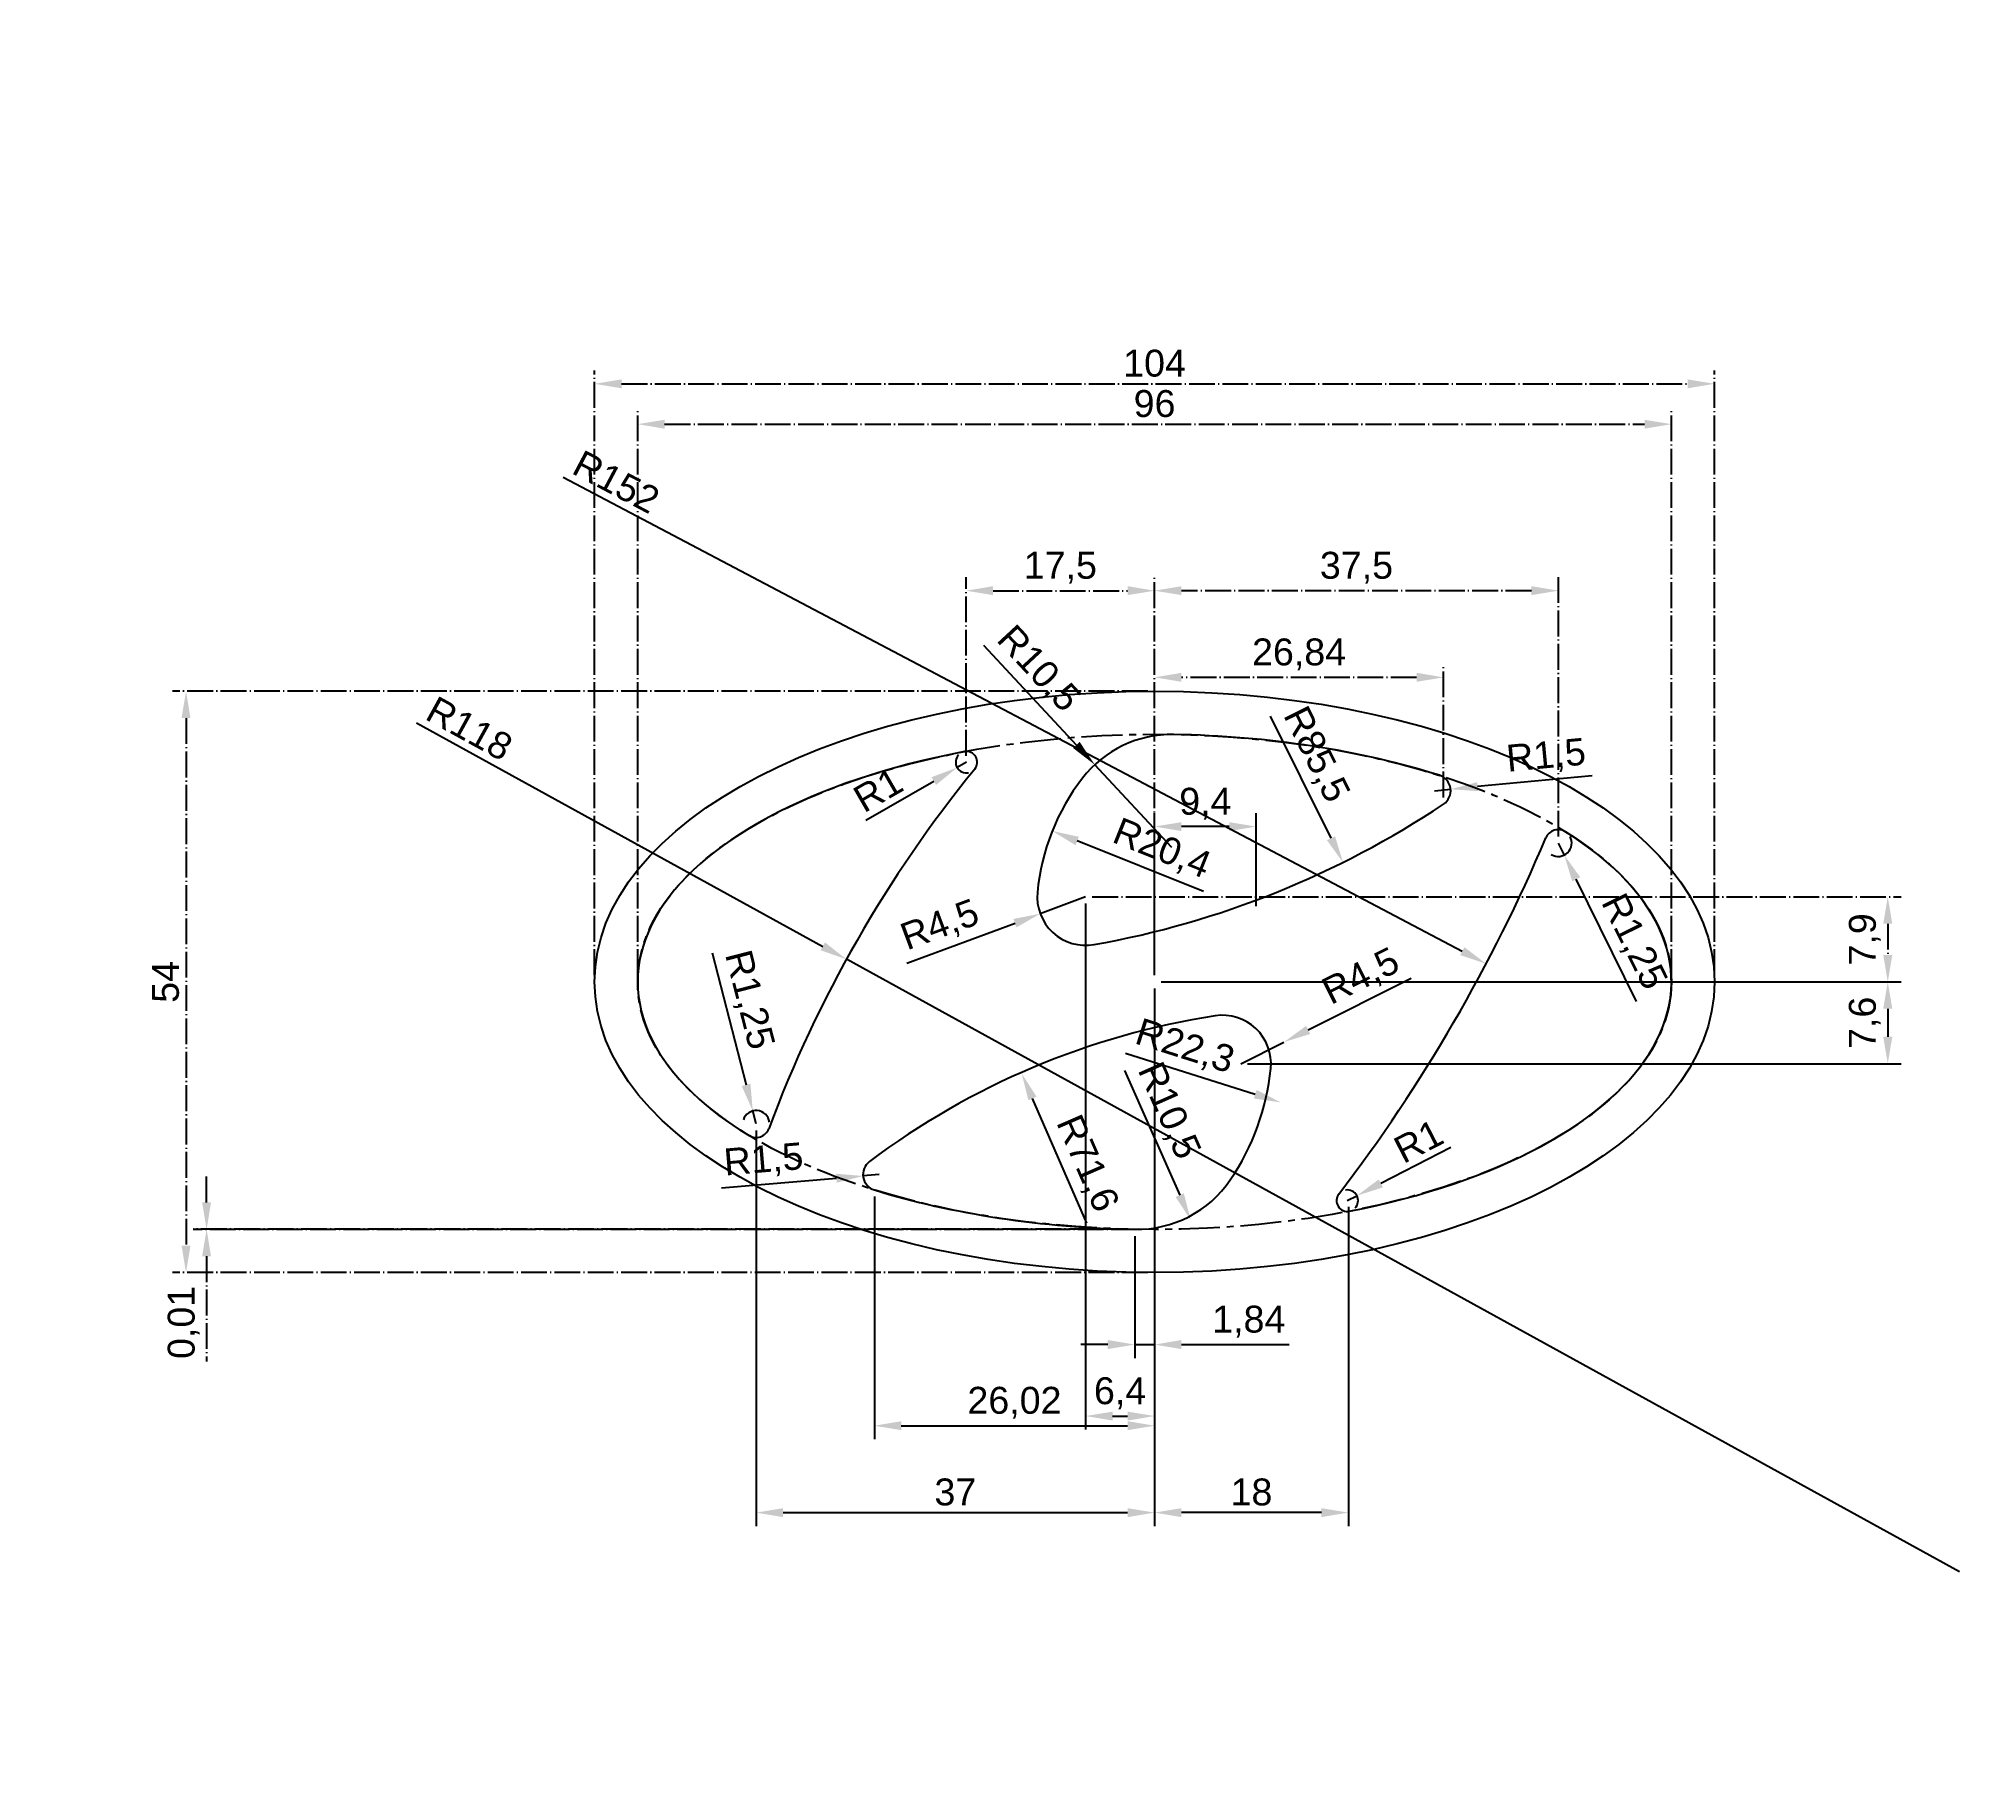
# Model space of a CAD drawing. Header units: millimetres. Extents: x 48 to 227, y 26 to 188.
import ezdxf

# ---------------------------------------------------------------- set-up
doc = ezdxf.new("R2010")
doc.units = ezdxf.units.MM
doc.linetypes.add('ACAD_ISO04W100', pattern=[30, 24, -3, 0, -3])
doc.linetypes.add('CENTER2', pattern=[28.575, 19.05, -3.175, 3.175, -3.175])
doc.layers.add('cary', color=7, linetype='Continuous')
doc.layers.add('mary', color=2, linetype='Continuous')
doc.styles.get("Standard").update_dxf_attribs({"font": 'arial.ttf'})
doc.dimstyles.new('ISO-25', dxfattribs={"dimtxt": 2.5, "dimasz": 2.5, "dimexe": 1.25, "dimexo": 0.625, "dimtad": 1, "dimtxsty": 'Standard', "dimcen": 2.5, "dimadec": 0, "dimazin": 0, "dimtfac": 1, "dimtmove": 0, "dimatfit": 3, "dimfxl": 1, "dimarcsym": 0})

# ---------------------------------------------------------------- blocks, each defined once
blk = doc.blocks.new('*D4')
at = {"layer": 'Defpoints', "color": 0, "linetype": 'ACAD_ISO04W100', "ltscale": 0.1, "transparency": 16777216}
for p in [(204, 155.56), (100, 100), (204, 100)]:
    blk.add_point(p, dxfattribs=at)
at = {"layer": 'mary', "color": 0, "linetype": 'ACAD_ISO04W100', "lineweight": -2, "ltscale": 0.1, "transparency": 16777216}
for p, q in [((100, 100.63), (100, 156.81)), ((102.5, 155.56), (201.5, 155.56)), ((204, 100.63), (204, 156.81))]:
    blk.add_line(p, q, dxfattribs=at)
at = {"layer": 'mary', "color": 0, "linetype": 'ACAD_ISO04W100', "ltscale": 0.1, "transparency": 16777216}
for points in [[(102.5, 155.97), (102.5, 155.14), (100, 155.56)], [(201.5, 155.97), (201.5, 155.14), (204, 155.56)]]:
    blk.add_solid(points, dxfattribs=at)
at = {"layer": 'mary', "color": 0, "linetype": 'ACAD_ISO04W100', "ltscale": 0.1, "transparency": 16777216, "insert": (152, 157.46), "char_height": 2.5, "attachment_point": 5}
blk.add_mtext('104', dxfattribs=at)
blk = doc.blocks.new('*D5')
at = {"layer": 'Defpoints', "color": 0, "linetype": 'ACAD_ISO04W100', "ltscale": 0.1, "transparency": 16777216}
for p in [(200, 151.81), (104, 100), (200, 100)]:
    blk.add_point(p, dxfattribs=at)
at = {"layer": 'mary', "color": 0, "linetype": 'ACAD_ISO04W100', "lineweight": -2, "ltscale": 0.1, "transparency": 16777216}
for p, q in [((104, 100.63), (104, 153.06)), ((106.5, 151.81), (197.5, 151.81)), ((200, 100.63), (200, 153.06))]:
    blk.add_line(p, q, dxfattribs=at)
at = {"layer": 'mary', "color": 0, "linetype": 'ACAD_ISO04W100', "ltscale": 0.1, "transparency": 16777216}
for points in [[(106.5, 152.22), (106.5, 151.39), (104, 151.81)], [(197.5, 152.22), (197.5, 151.39), (200, 151.81)]]:
    blk.add_solid(points, dxfattribs=at)
at = {"layer": 'mary', "color": 0, "linetype": 'ACAD_ISO04W100', "ltscale": 0.1, "transparency": 16777216, "insert": (152, 153.71), "char_height": 2.5, "attachment_point": 5}
blk.add_mtext('96', dxfattribs=at)
blk = doc.blocks.new('*D6')
at = {"layer": 'Defpoints', "color": 0, "linetype": 'ACAD_ISO04W100', "ltscale": 0.1, "transparency": 16777216}
for p in [(152, 127), (62.06, 73), (152, 73)]:
    blk.add_point(p, dxfattribs=at)
at = {"layer": 'mary', "color": 0, "linetype": 'ACAD_ISO04W100', "lineweight": -2, "ltscale": 0.1, "transparency": 16777216}
for p, q in [((151.37, 127), (60.81, 127)), ((62.06, 124.5), (62.06, 75.5)), ((151.37, 73), (60.81, 73))]:
    blk.add_line(p, q, dxfattribs=at)
at = {"layer": 'mary', "color": 0, "linetype": 'ACAD_ISO04W100', "ltscale": 0.1, "transparency": 16777216}
for points in [[(61.64, 124.5), (62.47, 124.5), (62.06, 127)], [(61.64, 75.5), (62.47, 75.5), (62.06, 73)]]:
    blk.add_solid(points, dxfattribs=at)
at = {"layer": 'mary', "color": 0, "linetype": 'ACAD_ISO04W100', "ltscale": 0.1, "transparency": 16777216, "insert": (60.16, 100), "char_height": 2.5, "attachment_point": 5, "rotation": 90}
blk.add_mtext('54', dxfattribs=at)
blk = doc.blocks.new('*D7')
at = {"layer": 'Defpoints', "color": 0, "linetype": 'ACAD_ISO04W100', "ltscale": 0.1, "transparency": 16777216}
for p in [(63.97, 77.01), (150.16, 77.02), (151, 77.01)]:
    blk.add_point(p, dxfattribs=at)
at = {"layer": 'mary', "color": 0, "linetype": 'ACAD_ISO04W100', "lineweight": -2, "ltscale": 0.1, "transparency": 16777216}
for p, q in [((63.97, 79.52), (63.97, 82.02)), ((149.54, 77.02), (62.72, 77.02)), ((150.37, 77.01), (62.72, 77.01)), ((63.97, 77.02), (63.97, 77.01)), ((63.97, 74.51), (63.97, 64.74))]:
    blk.add_line(p, q, dxfattribs=at)
at = {"layer": 'mary', "color": 0, "linetype": 'ACAD_ISO04W100', "ltscale": 0.1, "transparency": 16777216}
for points in [[(63.55, 79.52), (64.38, 79.52), (63.97, 77.02)], [(63.55, 74.51), (64.38, 74.51), (63.97, 77.01)]]:
    blk.add_solid(points, dxfattribs=at)
at = {"layer": 'mary', "color": 0, "linetype": 'ACAD_ISO04W100', "ltscale": 0.1, "transparency": 16777216, "insert": (61.84, 68.37), "char_height": 2.5, "attachment_point": 5, "rotation": 90}
blk.add_mtext('0,01', dxfattribs=at)
blk = doc.blocks.new('*D8')
at = {"layer": 'Defpoints', "color": 0, "linetype": 'ACAD_ISO04W100', "ltscale": 0.1, "transparency": 16777216}
for p in [(152, 136.34), (134.5, 120.39), (152, 100)]:
    blk.add_point(p, dxfattribs=at)
at = {"layer": 'mary', "color": 0, "linetype": 'ACAD_ISO04W100', "lineweight": -2, "ltscale": 0.1, "transparency": 16777216}
for p, q in [((134.5, 121.01), (134.5, 137.59)), ((152, 100.63), (152, 137.59)), ((137, 136.34), (149.5, 136.34))]:
    blk.add_line(p, q, dxfattribs=at)
at = {"layer": 'mary', "color": 0, "linetype": 'ACAD_ISO04W100', "ltscale": 0.1, "transparency": 16777216}
for points in [[(137, 136.76), (137, 135.93), (134.5, 136.34)], [(149.5, 136.76), (149.5, 135.93), (152, 136.34)]]:
    blk.add_solid(points, dxfattribs=at)
at = {"layer": 'mary', "color": 0, "linetype": 'ACAD_ISO04W100', "ltscale": 0.1, "transparency": 16777216, "insert": (143.25, 138.47), "char_height": 2.5, "attachment_point": 5}
blk.add_mtext('17,5', dxfattribs=at)
blk = doc.blocks.new('*D9')
at = {"layer": 'Defpoints', "color": 0, "linetype": 'ACAD_ISO04W100', "ltscale": 0.1, "transparency": 16777216}
for p in [(152, 136.34), (189.5, 112.87), (152, 100)]:
    blk.add_point(p, dxfattribs=at)
at = {"layer": 'mary', "color": 0, "linetype": 'ACAD_ISO04W100', "lineweight": -2, "ltscale": 0.1, "transparency": 16777216}
for p, q in [((152, 100.63), (152, 137.59)), ((189.5, 113.5), (189.5, 137.59)), ((187, 136.34), (154.5, 136.34))]:
    blk.add_line(p, q, dxfattribs=at)
at = {"layer": 'mary', "color": 0, "linetype": 'ACAD_ISO04W100', "ltscale": 0.1, "transparency": 16777216}
for points in [[(154.5, 136.76), (154.5, 135.93), (152, 136.34)], [(187, 136.76), (187, 135.93), (189.5, 136.34)]]:
    blk.add_solid(points, dxfattribs=at)
at = {"layer": 'mary', "color": 0, "linetype": 'ACAD_ISO04W100', "ltscale": 0.1, "transparency": 16777216, "insert": (170.75, 138.47), "char_height": 2.5, "attachment_point": 5}
blk.add_mtext('37,5', dxfattribs=at)
blk = doc.blocks.new('*D10')
at = {"layer": 'Defpoints', "color": 0, "linetype": 'ACAD_ISO04W100', "ltscale": 0.1, "transparency": 16777216}
for p in [(152, 128.29), (178.84, 116.51), (152, 100)]:
    blk.add_point(p, dxfattribs=at)
at = {"layer": 'mary', "color": 0, "linetype": 'ACAD_ISO04W100', "lineweight": -2, "ltscale": 0.1, "transparency": 16777216}
for p, q in [((152, 100.63), (152, 129.54)), ((178.84, 117.14), (178.84, 129.54)), ((176.34, 128.29), (154.5, 128.29))]:
    blk.add_line(p, q, dxfattribs=at)
at = {"layer": 'mary', "color": 0, "linetype": 'ACAD_ISO04W100', "ltscale": 0.1, "transparency": 16777216}
for points in [[(154.5, 128.71), (154.5, 127.88), (152, 128.29)], [(176.34, 128.71), (176.34, 127.88), (178.84, 128.29)]]:
    blk.add_solid(points, dxfattribs=at)
at = {"layer": 'mary', "color": 0, "linetype": 'ACAD_ISO04W100', "ltscale": 0.1, "transparency": 16777216, "insert": (165.42, 130.42), "char_height": 2.5, "attachment_point": 5}
blk.add_mtext('26,84', dxfattribs=at)
blk = doc.blocks.new('*D11')
at = {"layer": 'Defpoints', "color": 0, "linetype": 'ACAD_ISO04W100', "ltscale": 0.1, "transparency": 16777216}
for p in [(145.6, 107.9), (152, 100), (220.09, 100)]:
    blk.add_point(p, dxfattribs=at)
at = {"layer": 'mary', "color": 0, "linetype": 'ACAD_ISO04W100', "lineweight": -2, "ltscale": 0.1, "transparency": 16777216}
for p, q in [((146.22, 107.9), (221.34, 107.9)), ((220.09, 105.4), (220.09, 102.5)), ((152.62, 100), (221.34, 100))]:
    blk.add_line(p, q, dxfattribs=at)
at = {"layer": 'mary', "color": 0, "linetype": 'ACAD_ISO04W100', "ltscale": 0.1, "transparency": 16777216}
for points in [[(219.67, 105.4), (220.51, 105.4), (220.09, 107.9)], [(219.67, 102.5), (220.51, 102.5), (220.09, 100)]]:
    blk.add_solid(points, dxfattribs=at)
at = {"layer": 'mary', "color": 0, "linetype": 'ACAD_ISO04W100', "ltscale": 0.1, "transparency": 16777216, "insert": (217.96, 103.95), "char_height": 2.5, "attachment_point": 5, "rotation": 90}
blk.add_mtext('7,9', dxfattribs=at)
blk = doc.blocks.new('*D12')
at = {"layer": 'Defpoints', "color": 0, "ltscale": 0.1, "transparency": 16777216}
for p in [(152, 114.43), (161.43, 106.43), (152, 100)]:
    blk.add_point(p, dxfattribs=at)
at = {"layer": 'mary', "color": 0, "lineweight": -2, "ltscale": 0.1, "transparency": 16777216}
for p, q in [((152, 100.63), (152, 115.68)), ((158.93, 114.43), (154.5, 114.43)), ((161.43, 107.05), (161.43, 115.68))]:
    blk.add_line(p, q, dxfattribs=at)
at = {"layer": 'mary', "color": 0, "ltscale": 0.1, "transparency": 16777216}
for points in [[(154.5, 114.84), (154.5, 114.01), (152, 114.43)], [(158.93, 114.84), (158.93, 114.01), (161.43, 114.43)]]:
    blk.add_solid(points, dxfattribs=at)
at = {"layer": 'mary', "color": 0, "ltscale": 0.1, "transparency": 16777216, "insert": (156.72, 116.55), "char_height": 2.5, "attachment_point": 5}
blk.add_mtext('9,4', dxfattribs=at)
blk = doc.blocks.new('*D13')
at = {"layer": 'Defpoints', "color": 0, "ltscale": 0.1, "transparency": 16777216}
for p in [(152, 100), (160, 92.4), (220.09, 92.4)]:
    blk.add_point(p, dxfattribs=at)
at = {"layer": 'mary', "color": 0, "lineweight": -2, "ltscale": 0.1, "transparency": 16777216}
for p, q in [((152.62, 100), (221.34, 100)), ((220.09, 97.5), (220.09, 94.9)), ((160.62, 92.4), (221.34, 92.4))]:
    blk.add_line(p, q, dxfattribs=at)
at = {"layer": 'mary', "color": 0, "ltscale": 0.1, "transparency": 16777216}
for points in [[(219.67, 97.5), (220.51, 97.5), (220.09, 100)], [(219.67, 94.9), (220.51, 94.9), (220.09, 92.4)]]:
    blk.add_solid(points, dxfattribs=at)
at = {"layer": 'mary', "color": 0, "ltscale": 0.1, "transparency": 16777216, "insert": (217.96, 96.2), "char_height": 2.5, "attachment_point": 5, "rotation": 90}
blk.add_mtext('7,6', dxfattribs=at)
blk = doc.blocks.new('*D14')
at = {"layer": 'Defpoints', "color": 0, "ltscale": 0.1, "transparency": 16777216}
for p in [(145.6, 107.9), (152, 100), (152, 59.67)]:
    blk.add_point(p, dxfattribs=at)
at = {"layer": 'mary', "color": 0, "lineweight": -2, "ltscale": 0.1, "transparency": 16777216}
for p, q in [((145.6, 107.28), (145.6, 58.42)), ((152, 99.38), (152, 58.42)), ((148.1, 59.67), (149.5, 59.67))]:
    blk.add_line(p, q, dxfattribs=at)
at = {"layer": 'mary', "color": 0, "ltscale": 0.1, "transparency": 16777216}
for points in [[(148.1, 60.08), (148.1, 59.25), (145.6, 59.67)], [(149.5, 60.08), (149.5, 59.25), (152, 59.67)]]:
    blk.add_solid(points, dxfattribs=at)
at = {"layer": 'mary', "color": 0, "ltscale": 0.1, "transparency": 16777216, "insert": (148.8, 61.79), "char_height": 2.5, "attachment_point": 5}
blk.add_mtext('6,4', dxfattribs=at)
blk = doc.blocks.new('*D15')
at = {"layer": 'Defpoints', "color": 0, "ltscale": 0.1, "transparency": 16777216}
for p in [(152, 100), (115, 86.8), (152, 50.7)]:
    blk.add_point(p, dxfattribs=at)
at = {"layer": 'mary', "color": 0, "lineweight": -2, "ltscale": 0.1, "transparency": 16777216}
for p, q in [((152, 99.38), (152, 49.45)), ((115, 86.18), (115, 49.45)), ((117.5, 50.7), (149.5, 50.7))]:
    blk.add_line(p, q, dxfattribs=at)
at = {"layer": 'mary', "color": 0, "ltscale": 0.1, "transparency": 16777216}
for points in [[(117.5, 51.11), (117.5, 50.28), (115, 50.7)], [(149.5, 51.11), (149.5, 50.28), (152, 50.7)]]:
    blk.add_solid(points, dxfattribs=at)
at = {"layer": 'mary', "color": 0, "ltscale": 0.1, "transparency": 16777216, "insert": (133.5, 52.6), "char_height": 2.5, "attachment_point": 5}
blk.add_mtext('37', dxfattribs=at)
blk = doc.blocks.new('*D16')
at = {"layer": 'Defpoints', "color": 0, "ltscale": 0.1, "transparency": 16777216}
for p in [(152, 100), (125.98, 80.67), (152, 58.77)]:
    blk.add_point(p, dxfattribs=at)
at = {"layer": 'mary', "color": 0, "lineweight": -2, "ltscale": 0.1, "transparency": 16777216}
for p, q in [((152, 99.38), (152, 57.52)), ((125.98, 80.05), (125.98, 57.52)), ((128.48, 58.77), (149.5, 58.77))]:
    blk.add_line(p, q, dxfattribs=at)
at = {"layer": 'mary', "color": 0, "ltscale": 0.1, "transparency": 16777216}
for points in [[(128.48, 59.19), (128.48, 58.36), (125.98, 58.77)], [(149.5, 59.19), (149.5, 58.36), (152, 58.77)]]:
    blk.add_solid(points, dxfattribs=at)
at = {"layer": 'mary', "color": 0, "ltscale": 0.1, "transparency": 16777216, "insert": (138.99, 60.9), "char_height": 2.5, "attachment_point": 5}
blk.add_mtext('26,02', dxfattribs=at)
blk = doc.blocks.new('*D17')
at = {"layer": 'Defpoints', "color": 0, "ltscale": 0.1, "transparency": 16777216}
for p in [(152, 100), (150.16, 77.02), (152, 66.31)]:
    blk.add_point(p, dxfattribs=at)
at = {"layer": 'mary', "color": 0, "lineweight": -2, "ltscale": 0.1, "transparency": 16777216}
for p, q in [((152, 99.38), (152, 65.06)), ((150.16, 76.39), (150.16, 65.06)), ((147.66, 66.31), (145.16, 66.31)), ((150.16, 66.31), (152, 66.31)), ((154.5, 66.31), (164.5, 66.31))]:
    blk.add_line(p, q, dxfattribs=at)
at = {"layer": 'mary', "color": 0, "ltscale": 0.1, "transparency": 16777216}
for points in [[(147.66, 66.73), (147.66, 65.89), (150.16, 66.31)], [(154.5, 66.73), (154.5, 65.89), (152, 66.31)]]:
    blk.add_solid(points, dxfattribs=at)
at = {"layer": 'mary', "color": 0, "ltscale": 0.1, "transparency": 16777216, "insert": (160.75, 68.44), "char_height": 2.5, "attachment_point": 5}
blk.add_mtext('1,84', dxfattribs=at)
blk = doc.blocks.new('*D18')
at = {"layer": 'Defpoints', "color": 0, "ltscale": 0.1, "transparency": 16777216}
for p in [(152, 100), (170, 79.74), (152, 50.7)]:
    blk.add_point(p, dxfattribs=at)
at = {"layer": 'mary', "color": 0, "lineweight": -2, "ltscale": 0.1, "transparency": 16777216}
for p, q in [((152, 99.38), (152, 49.45)), ((170, 79.11), (170, 49.45)), ((167.5, 50.7), (154.5, 50.7))]:
    blk.add_line(p, q, dxfattribs=at)
at = {"layer": 'mary', "color": 0, "ltscale": 0.1, "transparency": 16777216}
for points in [[(154.5, 51.11), (154.5, 50.28), (152, 50.7)], [(167.5, 51.11), (167.5, 50.28), (170, 50.7)]]:
    blk.add_solid(points, dxfattribs=at)
at = {"layer": 'mary', "color": 0, "ltscale": 0.1, "transparency": 16777216, "insert": (161, 52.6), "char_height": 2.5, "attachment_point": 5}
blk.add_mtext('18', dxfattribs=at)
blk = doc.blocks.new('*D19')
at = {"layer": 'Defpoints', "color": 0, "ltscale": 0.1, "transparency": 16777216}
for p in [(48.35, 172.6), (182.79, 101.68)]:
    blk.add_point(p, dxfattribs=at)
at = {"layer": 'mary', "color": 0, "lineweight": -2, "ltscale": 0.1, "transparency": 16777216}
blk.add_line((97.08, 146.89), (180.58, 102.85), dxfattribs=at)
at = {"layer": 'mary', "color": 0, "ltscale": 0.1, "transparency": 16777216}
blk.add_solid([(180.78, 103.22), (180.39, 102.48), (182.79, 101.68)], dxfattribs=at)
at = {"layer": 'mary', "color": 0, "ltscale": 0.1, "transparency": 16777216, "insert": (102.01, 146.44), "char_height": 2.5, "attachment_point": 5, "rotation": 332.1899}
blk.add_mtext('R152', dxfattribs=at)
blk = doc.blocks.new('*D20')
at = {"layer": 'Defpoints', "color": 0, "ltscale": 0.1, "transparency": 16777216}
for p in [(123.38, 102.1), (226.76, 45.2)]:
    blk.add_point(p, dxfattribs=at)
at = {"layer": 'mary', "color": 0, "lineweight": -2, "ltscale": 0.1, "transparency": 16777216}
for p, q in [((83.45, 124.07), (121.19, 103.3)), ((226.76, 45.2), (123.38, 102.1))]:
    blk.add_line(p, q, dxfattribs=at)
at = {"layer": 'mary', "color": 0, "ltscale": 0.1, "transparency": 16777216}
blk.add_solid([(121.39, 103.67), (120.99, 102.94), (123.38, 102.1)], dxfattribs=at)
at = {"layer": 'mary', "color": 0, "ltscale": 0.1, "transparency": 16777216, "insert": (88.38, 123.53), "char_height": 2.5, "attachment_point": 5, "rotation": 331.1724}
blk.add_mtext('R118', dxfattribs=at)
blk = doc.blocks.new('*D21')
at = {"layer": 'Defpoints', "color": 0, "ltscale": 0.1, "transparency": 16777216}
for p in [(189.49, 112.9), (190.05, 111.77)]:
    blk.add_point(p, dxfattribs=at)
at = {"layer": 'mary', "color": 0, "lineweight": -2, "ltscale": 0.1, "transparency": 16777216}
for p, q in [((189.49, 112.9), (190.05, 111.77)), ((196.76, 98.19), (191.15, 109.53))]:
    blk.add_line(p, q, dxfattribs=at)
blk.add_arc((189.49, 112.9), 1.25, 238.981, 29.2292, dxfattribs=at)
at = {"layer": 'mary', "color": 0, "ltscale": 0.1, "transparency": 16777216}
blk.add_solid([(191.53, 109.72), (190.78, 109.35), (190.05, 111.77)], dxfattribs=at)
at = {"layer": 'mary', "color": 0, "ltscale": 0.1, "transparency": 16777216, "insert": (196.41, 103.68), "char_height": 2.5, "attachment_point": 5, "rotation": 296.2767}
blk.add_mtext('R1,25', dxfattribs=at)
blk = doc.blocks.new('*D22')
at = {"layer": 'Defpoints', "color": 0, "ltscale": 0.1, "transparency": 16777216}
for p in [(169.9, 79.68), (170.79, 80.14)]:
    blk.add_point(p, dxfattribs=at)
at = {"layer": 'mary', "color": 0, "lineweight": -2, "ltscale": 0.1, "transparency": 16777216}
for p, q in [((179.5, 84.63), (173.01, 81.28)), ((169.9, 79.68), (170.79, 80.14))]:
    blk.add_line(p, q, dxfattribs=at)
blk.add_arc((169.9, 79.68), 1, 316.845, 98.8976, dxfattribs=at)
at = {"layer": 'mary', "color": 0, "ltscale": 0.1, "transparency": 16777216}
blk.add_solid([(172.82, 81.65), (173.2, 80.91), (170.79, 80.14)], dxfattribs=at)
at = {"layer": 'mary', "color": 0, "ltscale": 0.1, "transparency": 16777216, "insert": (176.51, 85.2), "char_height": 2.5, "attachment_point": 5, "rotation": 27.2778}
blk.add_mtext('R1', dxfattribs=at)
blk = doc.blocks.new('*D23')
at = {"layer": 'Defpoints', "color": 0, "ltscale": 0.1, "transparency": 16777216}
for p in [(114.69, 88.01), (115, 86.8)]:
    blk.add_point(p, dxfattribs=at)
at = {"layer": 'mary', "color": 0, "lineweight": -2, "ltscale": 0.1, "transparency": 16777216}
for p, q in [((110.92, 102.69), (114.07, 90.43)), ((115, 86.8), (114.69, 88.01))]:
    blk.add_line(p, q, dxfattribs=at)
blk.add_arc((115, 86.8), 1.25, 8.2456, 161.73, dxfattribs=at)
at = {"layer": 'mary', "color": 0, "ltscale": 0.1, "transparency": 16777216}
blk.add_solid([(114.47, 90.54), (113.66, 90.33), (114.69, 88.01)], dxfattribs=at)
at = {"layer": 'mary', "color": 0, "ltscale": 0.1, "transparency": 16777216, "insert": (114.24, 98.3), "char_height": 2.5, "attachment_point": 5, "rotation": 284.4054}
blk.add_mtext('R1,25', dxfattribs=at)
blk = doc.blocks.new('*D24')
at = {"layer": 'Defpoints', "color": 0, "ltscale": 0.1, "transparency": 16777216}
for p in [(133.67, 119.91), (134.53, 120.41)]:
    blk.add_point(p, dxfattribs=at)
at = {"layer": 'mary', "color": 0, "lineweight": -2, "ltscale": 0.1, "transparency": 16777216}
for p, q in [((134.53, 120.41), (133.67, 119.91)), ((125.18, 115.01), (131.5, 118.66))]:
    blk.add_line(p, q, dxfattribs=at)
blk.add_arc((134.53, 120.41), 1, 136.5395, 281.612, dxfattribs=at)
at = {"layer": 'mary', "color": 0, "ltscale": 0.1, "transparency": 16777216}
blk.add_solid([(131.29, 119.02), (131.71, 118.3), (133.67, 119.91)], dxfattribs=at)
at = {"layer": 'mary', "color": 0, "ltscale": 0.1, "transparency": 16777216, "insert": (126.32, 117.84), "char_height": 2.5, "attachment_point": 5, "rotation": 29.9923}
blk.add_mtext('R1', dxfattribs=at)
blk = doc.blocks.new('*D25')
at = {"layer": 'Defpoints', "color": 0, "ltscale": 0.1, "transparency": 16777216}
for p in [(178.01, 117.76), (179.5, 117.9)]:
    blk.add_point(p, dxfattribs=at)
at = {"layer": 'mary', "color": 0, "lineweight": -2, "ltscale": 0.1, "transparency": 16777216}
for p, q in [((178.01, 117.76), (179.5, 117.9)), ((192.65, 119.14), (181.99, 118.14))]:
    blk.add_line(p, q, dxfattribs=at)
at = {"layer": 'mary', "color": 0, "ltscale": 0.1, "transparency": 16777216}
blk.add_solid([(181.95, 118.55), (182.03, 117.72), (179.5, 117.9)], dxfattribs=at)
at = {"layer": 'mary', "color": 0, "ltscale": 0.1, "transparency": 16777216, "insert": (188.37, 120.87), "char_height": 2.5, "attachment_point": 5, "rotation": 5.3736}
blk.add_mtext('R1,5', dxfattribs=at)
blk = doc.blocks.new('*D26')
at = {"layer": 'Defpoints', "color": 0, "ltscale": 0.1, "transparency": 16777216}
for p in [(126.44, 82.1), (124.95, 81.97)]:
    blk.add_point(p, dxfattribs=at)
at = {"layer": 'mary', "color": 0, "lineweight": -2, "ltscale": 0.1, "transparency": 16777216}
for p, q in [((126.44, 82.1), (124.95, 81.97)), ((111.78, 80.87), (122.46, 81.76))]:
    blk.add_line(p, q, dxfattribs=at)
at = {"layer": 'mary', "color": 0, "ltscale": 0.1, "transparency": 16777216}
blk.add_solid([(122.42, 82.18), (122.49, 81.35), (124.95, 81.97)], dxfattribs=at)
at = {"layer": 'mary', "color": 0, "ltscale": 0.1, "transparency": 16777216, "insert": (115.7, 83.33), "char_height": 2.5, "attachment_point": 5, "rotation": 4.7975}
blk.add_mtext('R1,5', dxfattribs=at)
blk = doc.blocks.new('*D27')
at = {"layer": 'Defpoints', "color": 0, "ltscale": 0.1, "transparency": 16777216}
for p in [(164.02, 94.41), (160, 92.4)]:
    blk.add_point(p, dxfattribs=at)
at = {"layer": 'mary', "color": 0, "lineweight": -2, "ltscale": 0.1, "transparency": 16777216}
for p, q in [((175.84, 100.33), (166.26, 95.53)), ((160, 92.4), (164.02, 94.41))]:
    blk.add_line(p, q, dxfattribs=at)
at = {"layer": 'mary', "color": 0, "ltscale": 0.1, "transparency": 16777216}
blk.add_solid([(166.07, 95.91), (166.45, 95.16), (164.02, 94.41)], dxfattribs=at)
at = {"layer": 'mary', "color": 0, "ltscale": 0.1, "transparency": 16777216, "insert": (171.22, 100.39), "char_height": 2.5, "attachment_point": 5, "rotation": 26.5869}
blk.add_mtext('R4,5', dxfattribs=at)
blk = doc.blocks.new('*D28')
at = {"layer": 'Defpoints', "color": 0, "ltscale": 0.1, "transparency": 16777216}
for p in [(145.6, 107.9), (141.38, 106.33)]:
    blk.add_point(p, dxfattribs=at)
at = {"layer": 'mary', "color": 0, "lineweight": -2, "ltscale": 0.1, "transparency": 16777216}
for p, q in [((145.6, 107.9), (141.38, 106.33)), ((129, 101.73), (139.04, 105.46))]:
    blk.add_line(p, q, dxfattribs=at)
at = {"layer": 'mary', "color": 0, "ltscale": 0.1, "transparency": 16777216}
blk.add_solid([(138.89, 105.85), (139.18, 105.07), (141.38, 106.33)], dxfattribs=at)
at = {"layer": 'mary', "color": 0, "ltscale": 0.1, "transparency": 16777216, "insert": (132.11, 105.15), "char_height": 2.5, "attachment_point": 5, "rotation": 20.3764}
blk.add_mtext('R4,5', dxfattribs=at)
blk = doc.blocks.new('*D29')
at = {"layer": 'Defpoints', "color": 0, "ltscale": 0.1, "transparency": 16777216}
for p in [(142.5, 114.02), (161.43, 106.43)]:
    blk.add_point(p, dxfattribs=at)
at = {"layer": 'mary', "color": 0, "lineweight": -2, "ltscale": 0.1, "transparency": 16777216}
blk.add_line((156.54, 108.39), (144.82, 113.09), dxfattribs=at)
at = {"layer": 'mary', "color": 0, "ltscale": 0.1, "transparency": 16777216}
blk.add_solid([(144.97, 113.48), (144.66, 112.7), (142.5, 114.02)], dxfattribs=at)
at = {"layer": 'mary', "color": 0, "ltscale": 0.1, "transparency": 16777216, "insert": (152.63, 112.25), "char_height": 2.5, "attachment_point": 5, "rotation": 338.1529}
blk.add_mtext('R20,4', dxfattribs=at)
blk = doc.blocks.new('*D30')
at = {"layer": 'Defpoints', "color": 0, "ltscale": 0.1, "transparency": 16777216}
for p in [(146.45, 120.17), (153.6, 112.49)]:
    blk.add_point(p, dxfattribs=at)
at = {"layer": 'mary', "color": 0, "lineweight": -2, "ltscale": 0.1, "transparency": 16777216}
for p, q in [((136.13, 131.27), (144.75, 122)), ((153.6, 112.49), (146.45, 120.17))]:
    blk.add_line(p, q, dxfattribs=at)
at = {"layer": 'mary', "color": 0, "ltscale": 0.1, "transparency": 16777216}
blk.add_solid([(145.05, 122.29), (144.44, 121.72), (146.45, 120.17)], dxfattribs=at)
at = {"layer": 'mary', "color": 0, "ltscale": 0.1, "transparency": 16777216, "insert": (141.14, 129), "char_height": 2.5, "attachment_point": 5, "rotation": 312.9277}
blk.add_mtext('R10,5', dxfattribs=at)
blk = doc.blocks.new('*D31')
at = {"layer": 'Defpoints', "color": 0, "ltscale": 0.1, "transparency": 16777216}
for p in [(131.4, 187.65), (169.5, 111.1)]:
    blk.add_point(p, dxfattribs=at)
at = {"layer": 'mary', "color": 0, "lineweight": -2, "ltscale": 0.1, "transparency": 16777216}
blk.add_line((162.74, 124.67), (168.38, 113.34), dxfattribs=at)
at = {"layer": 'mary', "color": 0, "ltscale": 0.1, "transparency": 16777216}
blk.add_solid([(168.76, 113.53), (168.01, 113.16), (169.5, 111.1)], dxfattribs=at)
at = {"layer": 'mary', "color": 0, "ltscale": 0.1, "transparency": 16777216, "insert": (166.91, 121.07), "char_height": 2.5, "attachment_point": 5, "rotation": 296.4611}
blk.add_mtext('R85,5', dxfattribs=at)
blk = doc.blocks.new('*D32')
at = {"layer": 'Defpoints', "color": 0, "ltscale": 0.1, "transparency": 16777216}
for p in [(139.67, 91.47), (168.22, 25.8)]:
    blk.add_point(p, dxfattribs=at)
at = {"layer": 'mary', "color": 0, "lineweight": -2, "ltscale": 0.1, "transparency": 16777216}
blk.add_line((145.7, 77.59), (140.66, 89.17), dxfattribs=at)
at = {"layer": 'mary', "color": 0, "ltscale": 0.1, "transparency": 16777216}
blk.add_solid([(141.04, 89.34), (140.28, 89.01), (139.67, 91.47)], dxfattribs=at)
at = {"layer": 'mary', "color": 0, "ltscale": 0.1, "transparency": 16777216, "insert": (145.63, 83.08), "char_height": 2.5, "attachment_point": 5, "rotation": 293.5005}
blk.add_mtext('R71,6', dxfattribs=at)
blk = doc.blocks.new('*D33')
at = {"layer": 'Defpoints', "color": 0, "ltscale": 0.1, "transparency": 16777216}
for p in [(151.1, 87.5), (155.35, 77.9)]:
    blk.add_point(p, dxfattribs=at)
at = {"layer": 'mary', "color": 0, "lineweight": -2, "ltscale": 0.1, "transparency": 16777216}
blk.add_line((149.22, 91.76), (154.34, 80.19), dxfattribs=at)
at = {"layer": 'mary', "color": 0, "ltscale": 0.1, "transparency": 16777216}
blk.add_solid([(154.72, 80.36), (153.95, 80.02), (155.35, 77.9)], dxfattribs=at)
at = {"layer": 'mary', "color": 0, "ltscale": 0.1, "transparency": 16777216, "insert": (153.22, 87.98), "char_height": 2.5, "attachment_point": 5, "rotation": 293.8451}
blk.add_mtext('R10,5', dxfattribs=at)
blk = doc.blocks.new('*D34')
at = {"layer": 'Defpoints', "color": 0, "ltscale": 0.1, "transparency": 16777216}
for p in [(142.48, 95.57), (163.73, 88.8)]:
    blk.add_point(p, dxfattribs=at)
at = {"layer": 'mary', "color": 0, "lineweight": -2, "ltscale": 0.1, "transparency": 16777216}
blk.add_line((149.31, 93.39), (161.35, 89.56), dxfattribs=at)
at = {"layer": 'mary', "color": 0, "ltscale": 0.1, "transparency": 16777216}
blk.add_solid([(161.48, 89.96), (161.23, 89.17), (163.73, 88.8)], dxfattribs=at)
at = {"layer": 'mary', "color": 0, "ltscale": 0.1, "transparency": 16777216, "insert": (154.78, 93.88), "char_height": 2.5, "attachment_point": 5, "rotation": 342.3507}
blk.add_mtext('R22,3', dxfattribs=at)

msp = doc.modelspace()

# ---------------------------------------------------------------- linework, layer by layer
at = {"ltscale": 0.1}
for centre, radius, start, end in [((168.565, 26.088), 71.6, 98.78781, 126.95419), ((158.314, 92.4), 4.5, 354.34582, 98.78781), ((140.6, 94.154), 22.3, 325.76439, 354.34582)]:
    msp.add_arc(centre, radius, start, end, dxfattribs=at)
for centre, radius, start, end in [((126.423, 82.106), 1.5, 126.95419, 252.82301), ((150.356, 87.515), 10.5, 268.94874, 325.76439)]:
    msp.add_arc(centre, radius, start, end)
at = {"layer": 'cary'}
for centre, radius, start, end in [((134.535, 120.406), 1, 320.80399, 100.72965), ((153.601, 112.486), 10.5, 88.97648, 142.27909), ((226.758, 45.201), 118, 140.80399, 159.58327), ((161.432, 106.429), 20.4, 142.27909, 174.69067), ((178.005, 117.76), 1.5, 303.69885, 432.43486), ((131.4, 187.646), 85.5, 280.09689, 303.69885), ((48.35, 172.597), 152, 322.60466, 337.07216), ((189.493, 112.895), 1.25, 57.87705, 157.07216), ((145.6, 107.9), 4.5, 174.69067, 280.09689), ((115, 86.8), 1.249, 238.79198, 339.58327), ((169.903, 79.678), 1, 142.60466, 281.0351)]:
    msp.add_arc(centre, radius, start, end, dxfattribs=at)
msp.add_ellipse((152, 100), major_axis=(-52, 0), ratio=0.5192308, dxfattribs=at)
for start_param, end_param in [(1.947377, 3.8107898), (7.270174, 7.8167138), (5.098907, 6.935067), (4.1394641, 4.6741121)]:
    msp.add_ellipse((152, 100), major_axis=(48, 0), ratio=0.4791667, start_param=start_param, end_param=end_param, dxfattribs=at)
at = {"layer": 'mary', "linetype": 'CENTER2', "ltscale": 0.2}
msp.add_ellipse((152, 100), major_axis=(48, 0), ratio=0.4791667, dxfattribs=at)

# ---------------------------------------------------------------- dimensions: what is measured, and where the dimension line sits
at = {"layer": 'mary', "ltscale": 0.1}
for center, mpoint, picture, middle in [((131.4, 187.646), (169.498, 111.103), '*D31', (165.007, 120.125)), ((48.35, 172.597), (182.794, 101.682), '*D19', (101.121, 144.762)), ((226.758, 45.201), (123.381, 102.097), '*D20', (87.467, 121.864)), ((161.432, 106.429), (142.497, 114.02), '*D29', (151.837, 110.275)), ((142.484, 95.566), (163.734, 88.805), '*D34', (154.14, 91.857)), ((168.216, 25.805), (139.665, 91.466), '*D32', (143.68, 82.234)), ((151.101, 87.505), (155.346, 77.901), '*D33', (151.272, 87.118))]:
    dim = msp.add_radius_dim(center=center, mpoint=mpoint, dimstyle='ISO-25', dxfattribs=at)
    dim.commit()
    dim.dimension.update_dxf_attribs({"geometry": picture, "text_midpoint": middle, "dimtype": 164})
at = {"layer": 'mary', "linetype": 'ACAD_ISO04W100', "ltscale": 0.1}
for base, p1, p2, picture, middle in [((204, 155.557), (100, 100), (204, 100), '*D4', (152, 157.458)), ((200, 151.807), (104, 100), (200, 100), '*D5', (152, 153.708)), ((152, 136.342), (134.5, 120.385), (152, 100), '*D8', (143.25, 138.469)), ((152, 136.342), (189.5, 112.872), (152, 100), '*D9', (170.75, 138.469)), ((152, 128.295), (178.837, 116.512), (152, 100), '*D10', (165.419, 130.422))]:
    dim = msp.add_linear_dim(base=base, p1=p1, p2=p2, dimstyle='ISO-25', dxfattribs=at)
    dim.commit()
    dim.dimension.update_dxf_attribs({"geometry": picture, "text_midpoint": middle})
at = {"layer": 'mary', "ltscale": 0.1}
for center, mpoint, picture, middle in [((153.601, 112.486), (146.45, 120.174), '*D30', (141.144, 129.002)), ((178.005, 117.76), (179.499, 117.901), '*D25', (188.366, 120.872)), ((134.535, 120.406), (133.668, 119.906), '*D24', (126.32, 117.835)), ((189.493, 112.895), (190.046, 111.774), '*D21', (196.415, 103.68)), ((145.6, 107.9), (141.382, 106.333), '*D28', (132.106, 105.152)), ((115, 86.8), (114.689, 88.01), '*D23', (114.243, 98.3)), ((160, 92.4), (164.024, 94.414), '*D27', (171.218, 100.387)), ((169.903, 79.678), (170.792, 80.137), '*D22', (176.507, 85.199)), ((126.444, 82.099), (124.949, 81.974), '*D26', (115.696, 83.332))]:
    dim = msp.add_radius_dim(center=center, mpoint=mpoint, dimstyle='ISO-25', dxfattribs=at)
    dim.commit()
    dim.dimension.update_dxf_attribs({"geometry": picture, "text_midpoint": middle})
at = {"layer": 'mary', "linetype": 'ACAD_ISO04W100', "ltscale": 0.1}
for base, p1, p2, picture, middle in [((62.055, 73), (152, 127), (152, 73), '*D6', (60.159, 100)), ((220.089, 100), (145.6, 107.9), (152, 100), '*D11', (217.962, 103.95)), ((63.968, 77.005), (150.163, 77.017), (150.996, 77.005), '*D7', (61.841, 68.374))]:
    dim = msp.add_linear_dim(base=base, p1=p1, p2=p2, angle=90, dimstyle='ISO-25', dxfattribs=at)
    dim.commit()
    dim.dimension.update_dxf_attribs({"geometry": picture, "text_midpoint": middle})
at = {"layer": 'mary', "ltscale": 0.1}
dim = msp.add_linear_dim(base=(152, 114.427), p1=(161.432, 106.429), p2=(152, 100), text='9,4', dimstyle='ISO-25', dxfattribs=at)
dim.commit()
dim.dimension.update_dxf_attribs({"geometry": '*D12', "text_midpoint": (156.716, 116.554)})
for base, p1, picture, middle in [((152, 59.666), (145.6, 107.9), '*D14', (148.8, 61.793)), ((152, 50.698), (115, 86.8), '*D15', (133.5, 52.6)), ((152, 58.774), (125.98, 80.673), '*D16', (138.99, 60.902)), ((152, 50.698), (170, 79.739), '*D18', (161, 52.599))]:
    dim = msp.add_linear_dim(base=base, p1=p1, p2=(152, 100), dimstyle='ISO-25', dxfattribs=at)
    dim.commit()
    dim.dimension.update_dxf_attribs({"geometry": picture, "text_midpoint": middle})
dim = msp.add_linear_dim(base=(152, 66.309), p1=(150.163, 77.017), p2=(152, 100), dimstyle='ISO-25', dxfattribs=at)
dim.commit()
dim.dimension.update_dxf_attribs({"geometry": '*D17', "text_midpoint": (160.749, 66.309), "dimtype": 160})
dim = msp.add_linear_dim(base=(220.089, 92.4), p1=(152, 100), p2=(160, 92.4), angle=90, dimstyle='ISO-25', dxfattribs=at)
dim.commit()
dim.dimension.update_dxf_attribs({"geometry": '*D13', "text_midpoint": (217.962, 96.2)})

doc.saveas('drawing.dxf')
